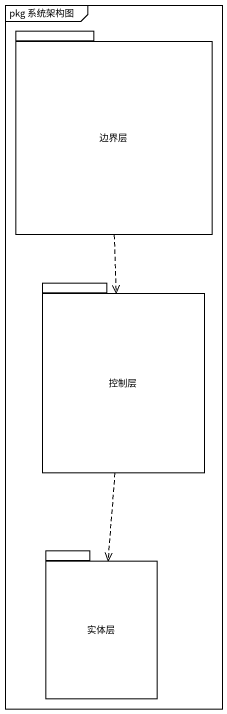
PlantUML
@startuml
mainframe pkg 系统架构图
package 边界层 {
}
package 控制层 {
}
package 实体层 {
}
边界层 ..> 控制层
控制层 ..> 实体层
@enduml
